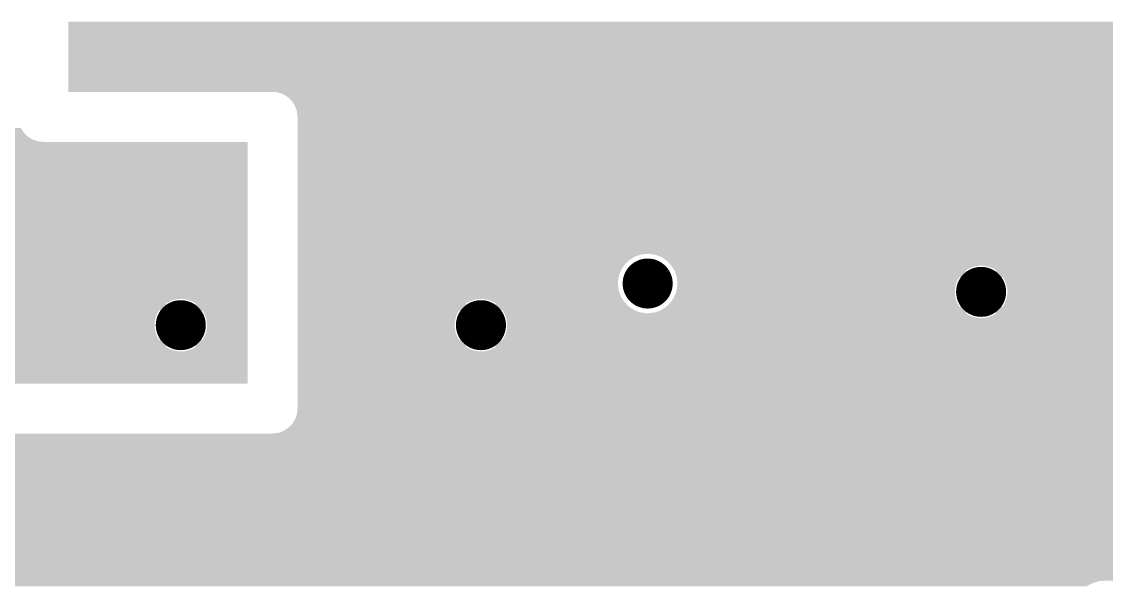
# Model space of a CAD drawing. Extents: x 295 to 953, y 10 to 290.
# Drawn here: x 554.82 to 582.08, y 108.63 to 122.75 of the extents above; entities that cross this region are included whole.
import ezdxf

# ---------------------------------------------------------------- set-up
doc = ezdxf.new("R2010")
doc.units = 0
doc.header["$LTSCALE"] = 5
doc.header["$MEASUREMENT"] = 0
doc.layers.get('0').update_dxf_attribs({"linetype": 'CONTINUOUS', "lineweight": 25})

msp = doc.modelspace()

# ---------------------------------------------------------------- linework, layer by layer
at = {"const_width": 0.629}
for points in [[(570.237, 116.164, 1), (570.866, 116.164, 1)], [(578.619, 115.955, 1), (579.248, 115.955, 1)], [(558.502, 115.117, 1), (559.131, 115.117, 1)], [(566.046, 115.117, 1), (566.675, 115.117, 1)]]:
    msp.add_lwpolyline(points, format="xyb", close=True, dxfattribs=at)
for points in [[(555.987, 122.151), (555.987, 122.75), (628.177, 122.151), (628.177, 122.75)], [(555.987, 122.134), (555.987, 122.151), (598.159, 122.134), (598.317, 122.151)], [(555.987, 122.085), (555.987, 122.134), (598.009, 122.085), (598.159, 122.134)], [(555.987, 122.005), (555.987, 122.085), (597.873, 122.005), (598.009, 122.085)], [(555.987, 121.898), (555.987, 122.005), (597.756, 121.898), (597.873, 122.005)], [(555.987, 121.769), (555.987, 121.898), (597.664, 121.769), (597.756, 121.898)], [(555.987, 121.624), (555.987, 121.769), (597.602, 121.624), (597.664, 121.769)], [(555.987, 121.469), (555.987, 121.624), (597.571, 121.469), (597.602, 121.624)], [(555.987, 121.403), (555.987, 121.469), (597.568, 121.403), (597.571, 121.469)], [(555.987, 121.246), (555.987, 121.403), (597.585, 121.246), (597.568, 121.403)], [(555.987, 121.096), (555.987, 121.246), (597.635, 121.096), (597.585, 121.246)], [(555.987, 120.984), (555.987, 121.096), (597.7, 120.984), (597.635, 121.096)], [(561.237, 120.973), (561.121, 120.984), (597.706, 120.973), (597.7, 120.984)], [(561.283, 120.959), (561.237, 120.973), (597.715, 120.959), (597.706, 120.973)], [(561.375, 120.931), (561.283, 120.959), (597.741, 120.931), (597.715, 120.959)], [(561.5, 120.857), (561.375, 120.931), (597.808, 120.857), (597.741, 120.931)], [(561.516, 120.842), (561.5, 120.857), (597.821, 120.842), (597.808, 120.857)], [(561.605, 120.757), (561.516, 120.842), (597.941, 120.757), (597.821, 120.842)], [(561.609, 120.751), (561.605, 120.757), (597.95, 120.751), (597.941, 120.757)], [(561.65, 120.688), (561.609, 120.751), (598.096, 120.688), (597.95, 120.751)], [(561.67, 120.658), (561.65, 120.688), (598.251, 120.658), (598.096, 120.688)], [(561.672, 120.655), (561.67, 120.658), (598.317, 120.655), (598.251, 120.658)], [(561.684, 120.636), (561.672, 120.655), (628.177, 120.636), (628.177, 120.655)], [(561.733, 120.499), (561.684, 120.636), (628.177, 120.499), (628.177, 120.636)], [(561.75, 120.355), (561.733, 120.499), (628.177, 120.355), (628.177, 120.499)], [(561.75, 120.221), (561.75, 120.355), (628.177, 120.221), (628.177, 120.355)], [(552.32, 119.954), (552.32, 120.075), (554.875, 119.954), (554.796, 120.075)], [(561.75, 120.204), (561.75, 120.221), (592.38, 120.204), (592.554, 120.221)], [(561.75, 120.155), (561.75, 120.204), (592.212, 120.155), (592.38, 120.204)], [(561.75, 120.074), (561.75, 120.155), (592.057, 120.074), (592.212, 120.155)], [(561.75, 119.966), (561.75, 120.074), (591.92, 119.966), (592.057, 120.074)], [(561.75, 119.833), (561.75, 119.966), (591.806, 119.833), (591.92, 119.966)], [(552.32, 119.854), (552.32, 119.954), (554.98, 119.854), (554.875, 119.954)], [(552.32, 119.78), (552.32, 119.854), (555.105, 119.78), (554.98, 119.854)], [(552.32, 119.737), (552.32, 119.78), (555.244, 119.737), (555.105, 119.78)], [(552.32, 119.727), (552.32, 119.737), (555.359, 119.727), (555.244, 119.737)], [(552.32, 119.726), (552.32, 119.727), (560.493, 119.726), (560.492, 119.727)], [(552.32, 115.777), (552.32, 119.726), (560.493, 115.777), (560.493, 119.726)], [(561.75, 119.681), (561.75, 119.833), (591.72, 119.681), (591.806, 119.833)], [(561.75, 119.515), (561.75, 119.681), (591.664, 119.515), (591.72, 119.681)], [(561.75, 119.342), (561.75, 119.515), (591.641, 119.342), (591.664, 119.515)], [(561.75, 119.308), (561.75, 119.342), (591.64, 119.308), (591.641, 119.342)], [(561.75, 119.134), (561.75, 119.308), (591.657, 119.134), (591.64, 119.308)], [(561.75, 118.966), (561.75, 119.134), (591.707, 118.966), (591.657, 119.134)], [(561.75, 118.811), (561.75, 118.966), (591.787, 118.811), (591.707, 118.966)], [(561.75, 118.674), (561.75, 118.811), (591.896, 118.674), (591.787, 118.811)], [(561.75, 118.56), (561.75, 118.674), (592.029, 118.56), (591.896, 118.674)], [(561.75, 118.474), (561.75, 118.56), (592.181, 118.474), (592.029, 118.56)], [(561.75, 118.418), (561.75, 118.474), (592.346, 118.418), (592.181, 118.474)], [(561.75, 118.395), (561.75, 118.418), (592.52, 118.395), (592.346, 118.418)], [(561.75, 118.394), (561.75, 118.395), (592.554, 118.394), (592.52, 118.395)], [(561.75, 118.26), (561.75, 118.394), (628.177, 118.26), (628.177, 118.394)], [(561.75, 118.126), (561.75, 118.26), (628.189, 118.126), (628.177, 118.26)], [(561.75, 118.109), (561.75, 118.126), (618.574, 118.109), (618.748, 118.126)], [(561.75, 118.059), (561.75, 118.109), (618.406, 118.059), (618.574, 118.109)], [(561.75, 117.979), (561.75, 118.059), (618.251, 117.979), (618.406, 118.059)], [(561.75, 117.96), (561.75, 117.979), (618.227, 117.96), (618.251, 117.979)], [(561.75, 117.943), (561.75, 117.96), (609.161, 117.943), (609.318, 117.96)], [(561.75, 117.894), (561.75, 117.943), (609.01, 117.894), (609.161, 117.943)], [(561.75, 117.814), (561.75, 117.894), (608.874, 117.814), (609.01, 117.894)], [(561.75, 117.707), (561.75, 117.814), (608.757, 117.707), (608.874, 117.814)], [(561.75, 117.578), (561.75, 117.707), (608.666, 117.578), (608.757, 117.707)], [(561.75, 117.433), (561.75, 117.578), (608.603, 117.433), (608.666, 117.578)], [(561.75, 117.278), (561.75, 117.433), (608.573, 117.278), (608.603, 117.433)], [(561.75, 117.212), (561.75, 117.278), (608.57, 117.212), (608.573, 117.278)], [(561.75, 117.055), (561.75, 117.212), (608.587, 117.055), (608.57, 117.212)], [(561.75, 116.912), (561.75, 117.055), (608.633, 116.912), (608.587, 117.055)], [(561.75, 116.896), (561.75, 116.912), (570.394, 116.896), (570.551, 116.912)], [(561.75, 116.846), (561.75, 116.896), (570.244, 116.846), (570.394, 116.896)], [(561.75, 116.766), (561.75, 116.846), (570.107, 116.766), (570.244, 116.846)], [(561.75, 116.66), (561.75, 116.766), (569.991, 116.66), (570.107, 116.766)], [(570.617, 116.91), (570.551, 116.912), (608.634, 116.91), (608.633, 116.912)], [(570.642, 116.905), (570.617, 116.91), (608.636, 116.905), (608.634, 116.91)], [(570.772, 116.879), (570.642, 116.905), (608.651, 116.879), (608.636, 116.905)], [(570.918, 116.817), (570.772, 116.879), (608.688, 116.817), (608.651, 116.879)], [(570.986, 116.768), (570.918, 116.817), (608.716, 116.768), (608.688, 116.817)], [(571.047, 116.725), (570.986, 116.768), (608.755, 116.725), (608.716, 116.768)], [(571.114, 116.651), (571.047, 116.725), (608.823, 116.651), (608.755, 116.725)], [(561.75, 116.531), (561.75, 116.66), (569.899, 116.531), (569.991, 116.66)], [(561.75, 116.385), (561.75, 116.531), (569.837, 116.385), (569.899, 116.531)], [(571.147, 116.615), (571.114, 116.651), (608.874, 116.615), (608.823, 116.651)], [(571.149, 116.613), (571.147, 116.615), (578.886, 116.613), (578.933, 116.615)], [(571.153, 116.608), (571.149, 116.613), (578.841, 116.608), (578.886, 116.613)], [(571.158, 116.6), (571.153, 116.608), (578.793, 116.6), (578.839, 116.608)], [(571.153, 116.608), (571.153, 116.608), (578.839, 116.608), (578.841, 116.608)], [(571.165, 116.588), (571.158, 116.6), (578.748, 116.588), (578.793, 116.6)], [(571.174, 116.573), (571.165, 116.588), (578.703, 116.573), (578.748, 116.588)], [(571.184, 116.555), (571.174, 116.573), (578.659, 116.555), (578.703, 116.573)], [(571.197, 116.534), (571.184, 116.555), (578.617, 116.534), (578.659, 116.555)], [(571.211, 116.51), (571.197, 116.534), (578.577, 116.51), (578.617, 116.534)], [(571.221, 116.492), (571.211, 116.51), (578.55, 116.492), (578.577, 116.51)], [(571.233, 116.472), (571.221, 116.492), (578.57, 116.472), (578.55, 116.492)], [(571.266, 116.373), (571.233, 116.472), (578.669, 116.373), (578.57, 116.472)], [(578.742, 116.411), (578.773, 116.423), (579.125, 116.411), (579.093, 116.423)], [(578.773, 116.423), (578.78, 116.425), (579.093, 116.423), (579.087, 116.425)], [(578.78, 116.425), (578.812, 116.434), (579.087, 116.425), (579.053, 116.434)], [(578.812, 116.434), (578.82, 116.436), (579.053, 116.434), (579.048, 116.436)], [(578.82, 116.436), (578.852, 116.443), (579.048, 116.436), (579.013, 116.443)], [(578.852, 116.443), (578.86, 116.444), (579.013, 116.443), (579.008, 116.444)], [(578.86, 116.444), (578.893, 116.448), (579.008, 116.444), (578.972, 116.448)], [(578.893, 116.448), (578.905, 116.448), (578.972, 116.448), (578.967, 116.448)], [(578.905, 116.448), (578.933, 116.449), (578.967, 116.448), (578.933, 116.449)], [(578.966, 116.614), (578.933, 116.615), (608.875, 116.614), (608.874, 116.615)], [(579.013, 116.61), (578.966, 116.614), (608.881, 116.61), (608.875, 116.614)], [(579.059, 116.603), (579.013, 116.61), (608.891, 116.603), (608.881, 116.61)], [(579.105, 116.592), (579.059, 116.603), (608.906, 116.592), (608.891, 116.603)], [(579.15, 116.578), (579.105, 116.592), (608.926, 116.578), (608.906, 116.592)], [(579.194, 116.561), (579.15, 116.578), (608.95, 116.561), (608.926, 116.578)], [(579.197, 116.56), (579.194, 116.561), (608.952, 116.56), (608.95, 116.561)], [(579.236, 116.541), (579.197, 116.56), (608.995, 116.541), (608.952, 116.56)], [(579.203, 116.378), (579.288, 116.464), (618.374, 116.378), (618.223, 116.464)], [(579.277, 116.518), (579.236, 116.541), (609.049, 116.518), (608.995, 116.541)], [(579.309, 116.497), (579.277, 116.518), (609.097, 116.497), (609.049, 116.518)], [(579.288, 116.464), (579.291, 116.467), (609.318, 116.464), (609.252, 116.467)], [(579.291, 116.467), (579.316, 116.492), (609.252, 116.467), (609.124, 116.492)], [(579.316, 116.492), (579.309, 116.497), (609.124, 116.492), (609.097, 116.497)], [(561.75, 116.23), (561.75, 116.385), (569.806, 116.23), (569.837, 116.385)], [(561.75, 116.164), (561.75, 116.23), (569.803, 116.164), (569.806, 116.23)], [(561.75, 116.007), (561.75, 116.164), (569.82, 116.007), (569.803, 116.164)], [(571.277, 116.338), (571.266, 116.373), (618.493, 116.338), (618.39, 116.373)], [(571.283, 116.322), (571.277, 116.338), (578.385, 116.322), (578.396, 116.338)], [(571.285, 116.299), (571.283, 116.322), (578.37, 116.299), (578.385, 116.322)], [(571.289, 116.258), (571.285, 116.299), (578.347, 116.258), (578.37, 116.299)], [(571.294, 116.215), (571.289, 116.258), (578.327, 116.215), (578.347, 116.258)], [(571.299, 116.171), (571.294, 116.215), (578.31, 116.171), (578.327, 116.215)], [(571.298, 116.127), (571.299, 116.164), (578.296, 116.127), (578.308, 116.164)], [(571.299, 116.164), (571.299, 116.171), (578.308, 116.164), (578.31, 116.171)], [(578.515, 116.219), (578.396, 116.338), (579.351, 116.219), (579.471, 116.338)], [(578.468, 116.121), (578.477, 116.147), (579.399, 116.121), (579.389, 116.147)], [(578.477, 116.147), (578.483, 116.159), (579.389, 116.147), (579.384, 116.159)], [(578.483, 116.159), (578.495, 116.184), (579.384, 116.159), (579.371, 116.184)], [(578.495, 116.184), (578.501, 116.195), (579.371, 116.184), (579.365, 116.195)], [(578.501, 116.195), (578.515, 116.219), (579.365, 116.195), (579.351, 116.219)], [(578.669, 116.373), (578.699, 116.39), (579.197, 116.373), (579.167, 116.39)], [(578.699, 116.39), (578.705, 116.393), (579.167, 116.39), (579.162, 116.393)], [(578.705, 116.393), (578.735, 116.408), (579.162, 116.393), (579.131, 116.408)], [(578.735, 116.408), (578.742, 116.411), (579.131, 116.408), (579.125, 116.411)], [(579.197, 116.373), (579.203, 116.378), (618.39, 116.373), (618.374, 116.378)], [(579.481, 116.323), (579.471, 116.338), (618.538, 116.323), (618.493, 116.338)], [(579.481, 116.322), (579.481, 116.323), (618.54, 116.322), (618.538, 116.323)], [(579.496, 116.299), (579.481, 116.322), (618.713, 116.299), (618.54, 116.322)], [(579.496, 116.298), (579.496, 116.299), (618.748, 116.298), (618.713, 116.299)], [(579.506, 116.283), (579.496, 116.298), (629.778, 116.283), (629.741, 116.298)], [(579.526, 116.244), (579.506, 116.283), (629.872, 116.244), (629.778, 116.283)], [(579.528, 116.242), (579.526, 116.244), (629.88, 116.242), (629.872, 116.244)], [(579.547, 116.199), (579.528, 116.242), (630.017, 116.199), (629.88, 116.242)], [(579.55, 116.188), (579.547, 116.199), (630.05, 116.188), (630.017, 116.199)], [(579.559, 116.165), (579.55, 116.188), (630.236, 116.165), (630.05, 116.188)], [(579.559, 116.164), (579.559, 116.165), (630.273, 116.164), (630.236, 116.165)], [(579.562, 116.154), (579.559, 116.164), (653.459, 116.154), (653.458, 116.164)], [(579.575, 116.109), (579.562, 116.154), (653.463, 116.109), (653.459, 116.154)], [(561.75, 115.857), (561.75, 116.007), (569.869, 115.857), (569.82, 116.007)], [(571.224, 115.847), (571.244, 115.893), (578.282, 115.847), (578.276, 115.893)], [(571.244, 115.893), (571.265, 115.94), (578.276, 115.893), (578.273, 115.94)], [(571.265, 115.94), (571.266, 115.943), (578.273, 115.94), (578.273, 115.943)], [(571.266, 115.943), (571.275, 115.987), (578.273, 115.943), (578.274, 115.987)], [(571.275, 115.987), (571.284, 116.034), (578.274, 115.987), (578.278, 116.034)], [(571.284, 116.034), (571.293, 116.081), (578.278, 116.034), (578.285, 116.081)], [(571.293, 116.081), (571.296, 116.098), (578.285, 116.081), (578.289, 116.098)], [(571.296, 116.098), (571.298, 116.127), (578.289, 116.098), (578.296, 116.127)], [(578.439, 115.961), (578.44, 115.989), (579.428, 115.961), (579.426, 115.989)], [(578.439, 115.948), (578.439, 115.961), (579.427, 115.948), (579.428, 115.961)], [(578.44, 115.921), (578.439, 115.948), (579.427, 115.921), (579.427, 115.948)], [(578.44, 115.989), (578.441, 116.002), (579.426, 115.989), (579.425, 116.002)], [(578.441, 115.908), (578.44, 115.921), (579.425, 115.908), (579.427, 115.921)], [(578.441, 116.002), (578.444, 116.029), (579.425, 116.002), (579.422, 116.029)], [(578.445, 115.88), (578.441, 115.908), (579.422, 115.88), (579.425, 115.908)], [(578.444, 116.029), (578.447, 116.042), (579.422, 116.029), (579.42, 116.042)], [(578.446, 115.867), (578.445, 115.88), (579.42, 115.867), (579.422, 115.88)], [(578.453, 115.84), (578.446, 115.867), (579.414, 115.84), (579.42, 115.867)], [(578.447, 116.042), (578.452, 116.069), (579.42, 116.042), (579.414, 116.069)], [(578.452, 116.069), (578.456, 116.082), (579.414, 116.069), (579.411, 116.082)], [(578.456, 116.082), (578.463, 116.109), (579.411, 116.082), (579.403, 116.109)], [(578.463, 116.109), (578.468, 116.121), (579.403, 116.109), (579.399, 116.121)], [(579.584, 116.063), (579.575, 116.109), (653.467, 116.063), (653.463, 116.109)], [(579.581, 115.829), (579.588, 115.875), (653.522, 115.829), (653.508, 115.875)], [(579.59, 116.016), (579.584, 116.063), (653.472, 116.016), (653.467, 116.063)], [(579.588, 115.875), (579.592, 115.922), (653.508, 115.875), (653.494, 115.922)], [(579.592, 115.99), (579.59, 116.016), (653.474, 115.99), (653.472, 116.016)], [(579.593, 115.969), (579.592, 115.99), (653.481, 115.969), (653.474, 115.99)], [(579.592, 115.922), (579.593, 115.969), (653.494, 115.922), (653.481, 115.969)], [(552.32, 115.775), (552.32, 115.777), (558.769, 115.775), (558.816, 115.777)], [(552.32, 115.77), (552.32, 115.775), (558.723, 115.77), (558.769, 115.775)], [(552.32, 115.762), (552.32, 115.77), (558.676, 115.762), (558.723, 115.77)], [(552.32, 115.75), (552.32, 115.762), (558.631, 115.75), (558.676, 115.762)], [(552.32, 115.735), (552.32, 115.75), (558.586, 115.735), (558.631, 115.75)], [(552.32, 115.717), (552.32, 115.735), (558.543, 115.717), (558.586, 115.735)], [(552.32, 115.696), (552.32, 115.717), (558.501, 115.696), (558.543, 115.717)], [(552.32, 115.672), (552.32, 115.696), (558.46, 115.672), (558.501, 115.696)], [(552.32, 115.654), (552.32, 115.672), (558.433, 115.654), (558.46, 115.672)], [(552.32, 115.535), (552.32, 115.654), (558.552, 115.535), (558.433, 115.654)], [(558.663, 115.587), (558.695, 115.596), (558.97, 115.587), (558.937, 115.596)], [(558.695, 115.596), (558.703, 115.598), (558.937, 115.596), (558.931, 115.598)], [(558.703, 115.598), (558.735, 115.604), (558.931, 115.598), (558.896, 115.604)], [(558.735, 115.604), (558.744, 115.605), (558.896, 115.604), (558.891, 115.605)], [(558.744, 115.605), (558.776, 115.609), (558.891, 115.605), (558.855, 115.609)], [(558.776, 115.609), (558.788, 115.61), (558.855, 115.609), (558.851, 115.61)], [(558.788, 115.61), (558.816, 115.611), (558.851, 115.61), (558.816, 115.611)], [(558.849, 115.776), (558.816, 115.777), (560.493, 115.776), (560.493, 115.777)], [(558.896, 115.772), (558.849, 115.776), (560.493, 115.772), (560.493, 115.776)], [(558.942, 115.765), (558.896, 115.772), (560.493, 115.765), (560.493, 115.772)], [(558.988, 115.754), (558.942, 115.765), (560.493, 115.754), (560.493, 115.765)], [(559.033, 115.74), (558.988, 115.754), (560.493, 115.74), (560.493, 115.754)], [(559.077, 115.723), (559.033, 115.74), (560.493, 115.723), (560.493, 115.74)], [(559.119, 115.703), (559.077, 115.723), (560.493, 115.703), (560.493, 115.723)], [(559.08, 115.535), (559.2, 115.654), (560.493, 115.535), (560.493, 115.654)], [(559.16, 115.68), (559.119, 115.703), (560.493, 115.68), (560.493, 115.703)], [(559.2, 115.654), (559.16, 115.68), (560.493, 115.654), (560.493, 115.68)], [(561.75, 115.777), (561.75, 115.857), (569.916, 115.777), (569.869, 115.857)], [(561.75, 115.775), (561.75, 115.777), (566.313, 115.775), (566.36, 115.777)], [(561.75, 115.77), (561.75, 115.775), (566.266, 115.77), (566.313, 115.775)], [(561.75, 115.762), (561.75, 115.77), (566.22, 115.762), (566.266, 115.77)], [(561.75, 115.75), (561.75, 115.762), (566.175, 115.75), (566.22, 115.762)], [(561.75, 115.735), (561.75, 115.75), (566.13, 115.735), (566.175, 115.75)], [(561.75, 115.717), (561.75, 115.735), (566.086, 115.717), (566.13, 115.735)], [(561.75, 115.696), (561.75, 115.717), (566.044, 115.696), (566.086, 115.717)], [(561.75, 115.672), (561.75, 115.696), (566.004, 115.672), (566.044, 115.696)], [(561.75, 115.654), (561.75, 115.672), (565.977, 115.654), (566.004, 115.672)], [(561.75, 115.535), (561.75, 115.654), (566.096, 115.535), (565.977, 115.654)], [(566.207, 115.587), (566.239, 115.596), (566.514, 115.587), (566.48, 115.596)], [(566.239, 115.596), (566.247, 115.598), (566.48, 115.596), (566.475, 115.598)], [(566.247, 115.598), (566.279, 115.604), (566.475, 115.598), (566.44, 115.604)], [(566.279, 115.604), (566.287, 115.605), (566.44, 115.604), (566.435, 115.605)], [(566.287, 115.605), (566.32, 115.609), (566.435, 115.605), (566.399, 115.609)], [(566.32, 115.609), (566.332, 115.61), (566.399, 115.609), (566.394, 115.61)], [(566.332, 115.61), (566.36, 115.611), (566.394, 115.61), (566.36, 115.611)], [(566.393, 115.776), (566.36, 115.777), (569.917, 115.776), (569.916, 115.777)], [(566.44, 115.772), (566.393, 115.776), (569.919, 115.772), (569.917, 115.776)], [(566.486, 115.765), (566.44, 115.772), (569.923, 115.765), (569.919, 115.772)], [(566.532, 115.754), (566.486, 115.765), (569.929, 115.754), (569.923, 115.765)], [(566.577, 115.74), (566.532, 115.754), (569.938, 115.74), (569.929, 115.754)], [(566.621, 115.723), (566.577, 115.74), (569.948, 115.723), (569.938, 115.74)], [(566.627, 115.72), (566.621, 115.723), (569.949, 115.72), (569.948, 115.723)], [(566.624, 115.535), (566.693, 115.604), (570.153, 115.535), (570.056, 115.604)], [(566.663, 115.703), (566.627, 115.72), (569.965, 115.703), (569.949, 115.72)], [(566.704, 115.68), (566.663, 115.703), (569.986, 115.68), (569.965, 115.703)], [(566.693, 115.604), (566.743, 115.654), (570.056, 115.604), (570.01, 115.654)], [(566.743, 115.654), (566.704, 115.68), (570.01, 115.654), (569.986, 115.68)], [(571.022, 115.586), (571.065, 115.626), (578.385, 115.586), (578.361, 115.626)], [(571.065, 115.626), (571.111, 115.668), (578.361, 115.626), (578.339, 115.668)], [(571.111, 115.668), (571.112, 115.669), (578.339, 115.668), (578.338, 115.669)], [(571.112, 115.669), (571.142, 115.711), (578.338, 115.669), (578.32, 115.711)], [(571.142, 115.711), (571.173, 115.755), (578.32, 115.711), (578.304, 115.755)], [(571.173, 115.755), (571.203, 115.798), (578.304, 115.755), (578.292, 115.798)], [(571.203, 115.798), (571.205, 115.801), (578.292, 115.798), (578.291, 115.801)], [(571.205, 115.801), (571.224, 115.847), (578.291, 115.801), (578.282, 115.847)], [(578.396, 115.571), (578.515, 115.691), (579.471, 115.571), (579.351, 115.691)], [(578.455, 115.828), (578.453, 115.84), (579.411, 115.828), (579.414, 115.84)], [(578.464, 115.801), (578.455, 115.828), (579.403, 115.801), (579.411, 115.828)], [(578.467, 115.789), (578.464, 115.801), (579.399, 115.789), (579.403, 115.801)], [(578.478, 115.763), (578.467, 115.789), (579.389, 115.763), (579.399, 115.789)], [(578.483, 115.751), (578.478, 115.763), (579.383, 115.751), (579.389, 115.763)], [(578.495, 115.726), (578.483, 115.751), (579.372, 115.726), (579.383, 115.751)], [(578.501, 115.715), (578.495, 115.726), (579.365, 115.715), (579.372, 115.726)], [(578.515, 115.691), (578.501, 115.715), (579.351, 115.691), (579.365, 115.715)], [(579.471, 115.571), (579.497, 115.611), (653.681, 115.571), (653.65, 115.611)], [(579.497, 115.611), (579.52, 115.652), (653.65, 115.611), (653.617, 115.652)], [(579.52, 115.652), (579.527, 115.668), (653.617, 115.652), (653.604, 115.668)], [(579.527, 115.668), (579.54, 115.694), (653.604, 115.668), (653.591, 115.694)], [(579.54, 115.694), (579.557, 115.738), (653.591, 115.694), (653.568, 115.738)], [(579.557, 115.738), (579.571, 115.783), (653.568, 115.738), (653.544, 115.783)], [(579.571, 115.783), (579.58, 115.823), (653.544, 115.783), (653.524, 115.823)], [(579.58, 115.823), (579.581, 115.829), (653.524, 115.823), (653.522, 115.829)], [(552.32, 115.5), (552.32, 115.535), (560.493, 115.5), (560.493, 115.535)], [(552.32, 115.461), (552.32, 115.5), (558.253, 115.461), (558.279, 115.5)], [(552.32, 115.42), (552.32, 115.461), (558.23, 115.42), (558.253, 115.461)], [(552.32, 115.377), (552.32, 115.42), (558.21, 115.377), (558.23, 115.42)], [(552.32, 115.333), (552.32, 115.377), (558.193, 115.333), (558.21, 115.377)], [(552.32, 115.288), (552.32, 115.333), (558.179, 115.288), (558.193, 115.333)], [(558.398, 115.381), (558.279, 115.5), (559.235, 115.381), (559.354, 115.5)], [(558.366, 115.32), (558.378, 115.345), (559.267, 115.32), (559.254, 115.345)], [(558.378, 115.345), (558.385, 115.357), (559.254, 115.345), (559.249, 115.357)], [(558.385, 115.357), (558.398, 115.381), (559.249, 115.357), (559.235, 115.381)], [(558.552, 115.535), (558.582, 115.552), (559.08, 115.535), (559.05, 115.552)], [(558.582, 115.552), (558.588, 115.555), (559.05, 115.552), (559.045, 115.555)], [(558.588, 115.555), (558.618, 115.57), (559.045, 115.555), (559.014, 115.57)], [(558.618, 115.57), (558.625, 115.572), (559.014, 115.57), (559.008, 115.572)], [(558.625, 115.572), (558.656, 115.585), (559.008, 115.572), (558.976, 115.585)], [(558.656, 115.585), (558.663, 115.587), (558.976, 115.585), (558.97, 115.587)], [(559.364, 115.485), (559.354, 115.5), (560.493, 115.485), (560.493, 115.5)], [(559.389, 115.445), (559.364, 115.485), (560.493, 115.445), (560.493, 115.485)], [(559.411, 115.403), (559.389, 115.445), (560.493, 115.403), (560.493, 115.445)], [(559.43, 115.36), (559.411, 115.403), (560.493, 115.36), (560.493, 115.403)], [(559.446, 115.316), (559.43, 115.36), (560.493, 115.316), (560.493, 115.36)], [(561.75, 115.512), (561.75, 115.535), (570.185, 115.512), (570.153, 115.535)], [(561.75, 115.5), (561.75, 115.512), (570.213, 115.5), (570.185, 115.512)], [(561.75, 115.461), (561.75, 115.5), (565.797, 115.461), (565.823, 115.5)], [(561.75, 115.42), (561.75, 115.461), (565.774, 115.42), (565.797, 115.461)], [(561.75, 115.377), (561.75, 115.42), (565.754, 115.377), (565.774, 115.42)], [(561.75, 115.333), (561.75, 115.377), (565.737, 115.333), (565.754, 115.377)], [(561.75, 115.288), (561.75, 115.333), (565.723, 115.288), (565.737, 115.333)], [(565.942, 115.381), (565.823, 115.5), (566.778, 115.381), (566.898, 115.5)], [(565.91, 115.32), (565.922, 115.345), (566.811, 115.32), (566.798, 115.345)], [(565.922, 115.345), (565.928, 115.357), (566.798, 115.345), (566.792, 115.357)], [(565.928, 115.357), (565.942, 115.381), (566.792, 115.357), (566.778, 115.381)], [(566.096, 115.535), (566.126, 115.552), (566.624, 115.535), (566.594, 115.552)], [(566.126, 115.552), (566.132, 115.555), (566.594, 115.552), (566.589, 115.555)], [(566.132, 115.555), (566.162, 115.57), (566.589, 115.555), (566.558, 115.57)], [(566.162, 115.57), (566.169, 115.572), (566.558, 115.57), (566.552, 115.572)], [(566.169, 115.572), (566.2, 115.585), (566.552, 115.572), (566.52, 115.585)], [(566.2, 115.585), (566.207, 115.587), (566.52, 115.585), (566.514, 115.587)], [(566.908, 115.485), (566.898, 115.5), (570.248, 115.485), (570.213, 115.5)], [(566.93, 115.45), (566.908, 115.485), (570.33, 115.45), (570.248, 115.485)], [(566.933, 115.445), (566.93, 115.45), (570.354, 115.445), (570.33, 115.45)], [(566.946, 115.419), (566.933, 115.445), (570.485, 115.419), (570.354, 115.445)], [(566.948, 115.416), (566.946, 115.419), (570.551, 115.416), (570.485, 115.419)], [(566.955, 115.403), (566.948, 115.416), (578.571, 115.403), (578.552, 115.416)], [(566.96, 115.391), (566.955, 115.403), (578.589, 115.391), (578.571, 115.403)], [(566.97, 115.368), (566.96, 115.391), (578.63, 115.368), (578.589, 115.391)], [(566.974, 115.36), (566.97, 115.368), (578.647, 115.36), (578.63, 115.368)], [(566.978, 115.348), (566.974, 115.36), (578.673, 115.348), (578.647, 115.36)], [(566.984, 115.331), (566.978, 115.348), (578.717, 115.331), (578.673, 115.348)], [(566.989, 115.317), (566.984, 115.331), (578.761, 115.317), (578.717, 115.331)], [(570.551, 115.416), (570.562, 115.417), (578.552, 115.416), (578.55, 115.417)], [(570.562, 115.417), (570.708, 115.433), (578.55, 115.417), (578.566, 115.433)], [(570.708, 115.433), (570.859, 115.482), (578.566, 115.433), (578.615, 115.482)], [(570.859, 115.482), (570.951, 115.537), (578.615, 115.482), (578.669, 115.537)], [(570.951, 115.537), (570.995, 115.562), (653.708, 115.537), (653.688, 115.562)], [(570.995, 115.562), (571.005, 115.571), (653.688, 115.562), (653.681, 115.571)], [(571.005, 115.571), (571.022, 115.586), (578.396, 115.571), (578.385, 115.586)], [(578.699, 115.519), (578.669, 115.537), (579.168, 115.519), (579.197, 115.537)], [(578.704, 115.516), (578.699, 115.519), (579.161, 115.516), (579.168, 115.519)], [(578.736, 115.502), (578.704, 115.516), (579.131, 115.502), (579.161, 115.516)], [(578.741, 115.499), (578.736, 115.502), (579.124, 115.499), (579.131, 115.502)], [(578.774, 115.487), (578.741, 115.499), (579.093, 115.487), (579.124, 115.499)], [(578.779, 115.485), (578.774, 115.487), (579.086, 115.485), (579.093, 115.487)], [(578.813, 115.475), (578.779, 115.485), (579.054, 115.475), (579.086, 115.485)], [(578.819, 115.474), (578.813, 115.475), (579.047, 115.474), (579.054, 115.475)], [(578.853, 115.467), (578.819, 115.474), (579.014, 115.467), (579.047, 115.474)], [(578.859, 115.466), (578.853, 115.467), (579.006, 115.466), (579.014, 115.467)], [(578.895, 115.462), (578.859, 115.466), (578.974, 115.462), (579.006, 115.466)], [(578.899, 115.461), (578.895, 115.462), (578.962, 115.461), (578.974, 115.462)], [(578.933, 115.46), (578.899, 115.461), (578.933, 115.46), (578.962, 115.461)], [(579.087, 115.313), (579.133, 115.326), (654.05, 115.313), (654.012, 115.326)], [(579.133, 115.326), (579.146, 115.33), (654.012, 115.326), (653.998, 115.33)], [(579.146, 115.33), (579.177, 115.341), (653.998, 115.33), (653.979, 115.341)], [(579.177, 115.341), (579.22, 115.36), (653.979, 115.341), (653.945, 115.36)], [(579.203, 115.531), (579.197, 115.537), (653.713, 115.531), (653.708, 115.537)], [(579.316, 115.417), (579.203, 115.531), (653.845, 115.417), (653.713, 115.531)], [(579.22, 115.36), (579.262, 115.382), (653.945, 115.36), (653.907, 115.382)], [(579.262, 115.382), (579.302, 115.407), (653.907, 115.382), (653.863, 115.407)], [(579.302, 115.407), (579.316, 115.417), (653.863, 115.407), (653.846, 115.417)], [(579.316, 115.417), (579.316, 115.417), (653.846, 115.417), (653.845, 115.417)], [(552.32, 115.243), (552.32, 115.288), (558.168, 115.243), (558.179, 115.288)], [(552.32, 115.196), (552.32, 115.243), (558.161, 115.196), (558.168, 115.243)], [(552.32, 115.149), (552.32, 115.196), (558.157, 115.149), (558.161, 115.196)], [(552.32, 115.102), (552.32, 115.149), (558.156, 115.102), (558.157, 115.149)], [(552.32, 115.055), (552.32, 115.102), (558.159, 115.055), (558.156, 115.102)], [(552.32, 115.009), (552.32, 115.055), (558.165, 115.009), (558.159, 115.055)], [(558.322, 115.123), (558.323, 115.151), (559.311, 115.123), (559.309, 115.151)], [(558.322, 115.11), (558.322, 115.123), (559.311, 115.11), (559.311, 115.123)], [(558.323, 115.082), (558.322, 115.11), (559.31, 115.082), (559.311, 115.11)], [(558.323, 115.151), (558.324, 115.164), (559.309, 115.151), (559.309, 115.164)], [(558.324, 115.069), (558.323, 115.082), (559.308, 115.069), (559.31, 115.082)], [(558.324, 115.164), (558.328, 115.191), (559.309, 115.164), (559.305, 115.191)], [(558.328, 115.042), (558.324, 115.069), (559.305, 115.042), (559.308, 115.069)], [(558.328, 115.191), (558.33, 115.204), (559.305, 115.191), (559.303, 115.204)], [(558.33, 115.204), (558.335, 115.231), (559.303, 115.204), (559.297, 115.231)], [(558.335, 115.231), (558.339, 115.244), (559.297, 115.231), (559.294, 115.244)], [(558.339, 115.244), (558.346, 115.27), (559.294, 115.244), (559.286, 115.27)], [(558.346, 115.27), (558.351, 115.283), (559.286, 115.27), (559.282, 115.283)], [(558.351, 115.283), (558.361, 115.308), (559.282, 115.283), (559.272, 115.308)], [(558.361, 115.308), (558.366, 115.32), (559.272, 115.308), (559.267, 115.32)], [(559.458, 115.271), (559.446, 115.316), (560.493, 115.271), (560.493, 115.316)], [(559.468, 115.225), (559.458, 115.271), (560.493, 115.225), (560.493, 115.271)], [(559.474, 115.178), (559.468, 115.225), (560.493, 115.178), (560.493, 115.225)], [(559.472, 115.037), (559.476, 115.084), (560.493, 115.037), (560.493, 115.084)], [(559.476, 115.131), (559.474, 115.178), (560.493, 115.131), (560.493, 115.178)], [(559.476, 115.084), (559.476, 115.131), (560.493, 115.084), (560.493, 115.131)], [(561.75, 115.243), (561.75, 115.288), (565.712, 115.243), (565.723, 115.288)], [(561.75, 115.196), (561.75, 115.243), (565.705, 115.196), (565.712, 115.243)], [(561.75, 115.149), (561.75, 115.196), (565.701, 115.149), (565.705, 115.196)], [(561.75, 115.102), (561.75, 115.149), (565.7, 115.102), (565.701, 115.149)], [(561.75, 115.055), (561.75, 115.102), (565.703, 115.055), (565.7, 115.102)], [(561.75, 115.009), (561.75, 115.055), (565.709, 115.009), (565.703, 115.055)], [(565.866, 115.123), (565.867, 115.151), (566.855, 115.123), (566.853, 115.151)], [(565.866, 115.11), (565.866, 115.123), (566.854, 115.11), (566.855, 115.123)], [(565.867, 115.082), (565.866, 115.11), (566.854, 115.082), (566.854, 115.11)], [(565.867, 115.151), (565.868, 115.164), (566.853, 115.151), (566.852, 115.164)], [(565.868, 115.069), (565.867, 115.082), (566.852, 115.069), (566.854, 115.082)], [(565.868, 115.164), (565.871, 115.191), (566.852, 115.164), (566.849, 115.191)], [(565.872, 115.042), (565.868, 115.069), (566.849, 115.042), (566.852, 115.069)], [(565.871, 115.191), (565.874, 115.204), (566.849, 115.191), (566.847, 115.204)], [(565.874, 115.204), (565.879, 115.231), (566.847, 115.204), (566.841, 115.231)], [(565.879, 115.231), (565.883, 115.244), (566.841, 115.231), (566.838, 115.244)], [(565.883, 115.244), (565.89, 115.27), (566.838, 115.244), (566.83, 115.27)], [(565.89, 115.27), (565.895, 115.283), (566.83, 115.27), (566.826, 115.283)], [(565.895, 115.283), (565.904, 115.308), (566.826, 115.283), (566.816, 115.308)], [(565.904, 115.308), (565.91, 115.32), (566.816, 115.308), (566.811, 115.32)], [(566.989, 115.316), (566.989, 115.317), (578.767, 115.316), (578.761, 115.317)], [(566.992, 115.307), (566.989, 115.316), (578.807, 115.307), (578.767, 115.316)], [(566.994, 115.3), (566.992, 115.307), (578.854, 115.3), (578.807, 115.307)], [(566.995, 115.296), (566.994, 115.3), (578.901, 115.296), (578.854, 115.3)], [(566.995, 115.295), (566.995, 115.296), (578.948, 115.295), (578.901, 115.296)], [(567.001, 115.275), (566.995, 115.295), (654.164, 115.275), (654.103, 115.295)], [(567.002, 115.271), (567.001, 115.275), (654.192, 115.271), (654.164, 115.275)], [(567.006, 115.251), (567.002, 115.271), (654.337, 115.251), (654.192, 115.271)], [(567.011, 115.225), (567.006, 115.251), (671.237, 115.225), (671.242, 115.251)], [(567.006, 115.251), (567.006, 115.251), (654.371, 115.251), (654.337, 115.251)], [(567.017, 115.182), (567.011, 115.225), (671.228, 115.182), (671.237, 115.225)], [(567.015, 115.037), (567.019, 115.084), (671.234, 115.037), (671.229, 115.084)], [(567.017, 115.178), (567.017, 115.182), (671.228, 115.178), (671.228, 115.182)], [(567.02, 115.131), (567.017, 115.178), (671.226, 115.131), (671.228, 115.178)], [(567.019, 115.084), (567.02, 115.117), (671.229, 115.084), (671.225, 115.117)], [(567.02, 115.117), (567.02, 115.131), (671.225, 115.117), (671.226, 115.131)], [(578.948, 115.295), (578.995, 115.298), (654.103, 115.295), (654.095, 115.298)], [(578.995, 115.298), (579.041, 115.304), (654.095, 115.298), (654.078, 115.304)], [(579.041, 115.304), (579.087, 115.313), (654.078, 115.304), (654.05, 115.313)], [(552.32, 114.962), (552.32, 115.009), (558.175, 114.962), (558.165, 115.009)], [(552.32, 114.917), (552.32, 114.962), (558.187, 114.917), (558.175, 114.962)], [(552.32, 114.873), (552.32, 114.917), (558.203, 114.873), (558.187, 114.917)], [(552.32, 114.83), (552.32, 114.873), (558.222, 114.83), (558.203, 114.873)], [(552.32, 114.788), (552.32, 114.83), (558.244, 114.788), (558.222, 114.83)], [(552.32, 114.748), (552.32, 114.788), (558.269, 114.748), (558.244, 114.788)], [(558.279, 114.733), (558.398, 114.852), (559.354, 114.733), (559.235, 114.852)], [(558.33, 115.029), (558.328, 115.042), (559.303, 115.029), (559.305, 115.042)], [(558.336, 115.002), (558.33, 115.029), (559.297, 115.002), (559.303, 115.029)], [(558.339, 114.989), (558.336, 115.002), (559.294, 114.989), (559.297, 115.002)], [(558.347, 114.963), (558.339, 114.989), (559.286, 114.963), (559.294, 114.989)], [(558.351, 114.95), (558.347, 114.963), (559.282, 114.95), (559.286, 114.963)], [(558.361, 114.925), (558.351, 114.95), (559.272, 114.925), (559.282, 114.95)], [(558.366, 114.913), (558.361, 114.925), (559.267, 114.913), (559.272, 114.925)], [(558.378, 114.888), (558.366, 114.913), (559.255, 114.888), (559.267, 114.913)], [(558.384, 114.876), (558.378, 114.888), (559.248, 114.876), (559.255, 114.888)], [(558.398, 114.853), (558.384, 114.876), (559.235, 114.853), (559.248, 114.876)], [(558.398, 114.852), (558.398, 114.853), (559.235, 114.852), (559.235, 114.853)], [(559.38, 114.773), (559.403, 114.814), (560.493, 114.773), (560.493, 114.814)], [(559.403, 114.814), (559.423, 114.856), (560.493, 114.814), (560.493, 114.856)], [(559.423, 114.856), (559.44, 114.9), (560.493, 114.856), (560.493, 114.9)], [(559.44, 114.9), (559.454, 114.945), (560.493, 114.9), (560.493, 114.945)], [(559.454, 114.945), (559.464, 114.991), (560.493, 114.945), (560.493, 114.991)], [(559.464, 114.991), (559.472, 115.037), (560.493, 114.991), (560.493, 115.037)], [(561.75, 114.962), (561.75, 115.009), (565.718, 114.962), (565.709, 115.009)], [(561.75, 114.917), (561.75, 114.962), (565.731, 114.917), (565.718, 114.962)], [(561.75, 114.873), (561.75, 114.917), (565.747, 114.873), (565.731, 114.917)], [(561.75, 114.83), (561.75, 114.873), (565.766, 114.83), (565.747, 114.873)], [(561.75, 114.788), (561.75, 114.83), (565.788, 114.788), (565.766, 114.83)], [(561.75, 114.748), (561.75, 114.788), (565.812, 114.748), (565.788, 114.788)], [(565.823, 114.733), (565.942, 114.852), (566.898, 114.733), (566.778, 114.852)], [(565.873, 115.029), (565.872, 115.042), (566.847, 115.029), (566.849, 115.042)], [(565.88, 115.002), (565.873, 115.029), (566.841, 115.002), (566.847, 115.029)], [(565.882, 114.989), (565.88, 115.002), (566.838, 114.989), (566.841, 115.002)], [(565.891, 114.963), (565.882, 114.989), (566.83, 114.963), (566.838, 114.989)], [(565.894, 114.95), (565.891, 114.963), (566.826, 114.95), (566.83, 114.963)], [(565.905, 114.925), (565.894, 114.95), (566.816, 114.925), (566.826, 114.95)], [(565.91, 114.913), (565.905, 114.925), (566.81, 114.913), (566.816, 114.925)], [(565.922, 114.888), (565.91, 114.913), (566.799, 114.888), (566.81, 114.913)], [(565.928, 114.876), (565.922, 114.888), (566.792, 114.876), (566.799, 114.888)], [(565.942, 114.853), (565.928, 114.876), (566.778, 114.853), (566.792, 114.876)], [(565.942, 114.852), (565.942, 114.853), (566.778, 114.852), (566.778, 114.853)], [(566.924, 114.773), (566.944, 114.809), (671.313, 114.773), (671.291, 114.809)], [(566.944, 114.809), (566.947, 114.814), (671.291, 114.809), (671.29, 114.814)], [(566.947, 114.814), (566.967, 114.856), (671.29, 114.814), (671.276, 114.856)], [(566.967, 114.856), (566.984, 114.9), (671.276, 114.856), (671.262, 114.9)], [(566.984, 114.9), (566.998, 114.945), (671.262, 114.9), (671.247, 114.945)], [(566.998, 114.945), (567.001, 114.959), (671.247, 114.945), (671.242, 114.959)], [(567.001, 114.959), (567.008, 114.991), (671.242, 114.959), (671.239, 114.991)], [(567.008, 114.991), (567.015, 115.037), (671.239, 114.991), (671.234, 115.037)], [(552.32, 114.733), (552.32, 114.748), (558.279, 114.733), (558.269, 114.748)], [(552.32, 114.698), (552.32, 114.733), (560.493, 114.698), (560.493, 114.733)], [(552.32, 114.579), (552.32, 114.698), (558.433, 114.579), (558.552, 114.698)], [(552.32, 114.553), (552.32, 114.579), (558.472, 114.553), (558.433, 114.579)], [(552.32, 114.53), (552.32, 114.553), (558.513, 114.53), (558.472, 114.553)], [(552.32, 114.51), (552.32, 114.53), (558.556, 114.51), (558.513, 114.53)], [(552.32, 114.493), (552.32, 114.51), (558.6, 114.493), (558.556, 114.51)], [(558.582, 114.681), (558.552, 114.698), (559.051, 114.681), (559.08, 114.698)], [(558.588, 114.678), (558.582, 114.681), (559.045, 114.678), (559.051, 114.681)], [(558.619, 114.663), (558.588, 114.678), (559.014, 114.663), (559.045, 114.678)], [(558.625, 114.661), (558.619, 114.663), (559.008, 114.661), (559.014, 114.663)], [(558.657, 114.649), (558.625, 114.661), (558.976, 114.649), (559.008, 114.661)], [(558.663, 114.647), (558.657, 114.649), (558.969, 114.647), (558.976, 114.649)], [(558.696, 114.637), (558.663, 114.647), (558.937, 114.637), (558.969, 114.647)], [(558.702, 114.636), (558.696, 114.637), (558.93, 114.636), (558.937, 114.637)], [(558.737, 114.629), (558.702, 114.636), (558.897, 114.629), (558.93, 114.636)], [(558.742, 114.628), (558.737, 114.629), (558.889, 114.628), (558.897, 114.629)], [(558.778, 114.624), (558.742, 114.628), (558.857, 114.624), (558.889, 114.628)], [(558.782, 114.623), (558.778, 114.624), (558.845, 114.623), (558.857, 114.624)], [(558.816, 114.622), (558.782, 114.623), (558.816, 114.622), (558.845, 114.623)], [(559.06, 114.503), (559.103, 114.522), (560.493, 114.503), (560.493, 114.522)], [(559.2, 114.579), (559.08, 114.698), (560.493, 114.579), (560.493, 114.698)], [(559.103, 114.522), (559.145, 114.544), (560.493, 114.522), (560.493, 114.544)], [(559.145, 114.544), (559.185, 114.569), (560.493, 114.544), (560.493, 114.569)], [(559.185, 114.569), (559.2, 114.579), (560.493, 114.569), (560.493, 114.579)], [(559.354, 114.733), (559.38, 114.773), (560.493, 114.733), (560.493, 114.773)], [(561.75, 114.733), (561.75, 114.748), (565.823, 114.733), (565.812, 114.748)], [(561.75, 114.698), (561.75, 114.733), (671.356, 114.698), (671.336, 114.733)], [(561.75, 114.579), (561.75, 114.698), (565.977, 114.579), (566.096, 114.698)], [(561.75, 114.553), (561.75, 114.579), (566.016, 114.553), (565.977, 114.579)], [(561.75, 114.53), (561.75, 114.553), (566.057, 114.53), (566.016, 114.553)], [(561.75, 114.51), (561.75, 114.53), (566.1, 114.51), (566.057, 114.53)], [(561.75, 114.493), (561.75, 114.51), (566.144, 114.493), (566.1, 114.51)], [(566.126, 114.681), (566.096, 114.698), (566.595, 114.681), (566.624, 114.698)], [(566.131, 114.678), (566.126, 114.681), (566.588, 114.678), (566.595, 114.681)], [(566.163, 114.663), (566.131, 114.678), (566.558, 114.663), (566.588, 114.678)], [(566.168, 114.661), (566.163, 114.663), (566.551, 114.661), (566.558, 114.663)], [(566.201, 114.649), (566.168, 114.661), (566.52, 114.649), (566.551, 114.661)], [(566.206, 114.647), (566.201, 114.649), (566.513, 114.647), (566.52, 114.649)], [(566.24, 114.637), (566.206, 114.647), (566.481, 114.637), (566.513, 114.647)], [(566.246, 114.636), (566.24, 114.637), (566.474, 114.636), (566.481, 114.637)], [(566.28, 114.629), (566.246, 114.636), (566.441, 114.629), (566.474, 114.636)], [(566.286, 114.628), (566.28, 114.629), (566.433, 114.628), (566.441, 114.629)], [(566.322, 114.624), (566.286, 114.628), (566.401, 114.624), (566.433, 114.628)], [(566.326, 114.623), (566.322, 114.624), (566.389, 114.623), (566.401, 114.624)], [(566.36, 114.622), (566.326, 114.623), (566.36, 114.622), (566.389, 114.623)], [(566.604, 114.503), (566.647, 114.522), (671.552, 114.503), (671.526, 114.522)], [(566.65, 114.673), (566.624, 114.698), (671.371, 114.673), (671.356, 114.698)], [(566.647, 114.522), (566.689, 114.544), (671.526, 114.522), (671.495, 114.544)], [(566.743, 114.579), (566.65, 114.673), (671.457, 114.579), (671.371, 114.673)], [(566.689, 114.544), (566.708, 114.556), (671.495, 114.544), (671.478, 114.556)], [(566.708, 114.556), (566.729, 114.569), (671.478, 114.556), (671.466, 114.569)], [(566.729, 114.569), (566.743, 114.579), (671.466, 114.569), (671.457, 114.579)], [(566.898, 114.733), (566.924, 114.773), (671.336, 114.733), (671.313, 114.773)], [(552.32, 114.479), (552.32, 114.493), (558.645, 114.479), (558.6, 114.493)], [(552.32, 114.469), (552.32, 114.479), (558.69, 114.469), (558.645, 114.479)], [(552.32, 114.461), (552.32, 114.469), (558.737, 114.461), (558.69, 114.469)], [(552.32, 114.457), (552.32, 114.461), (558.784, 114.457), (558.737, 114.461)], [(552.32, 113.65), (552.32, 114.457), (560.493, 113.65), (560.493, 114.457)], [(552.32, 114.457), (552.32, 114.457), (558.831, 114.457), (558.784, 114.457)], [(558.831, 114.457), (558.878, 114.459), (560.493, 114.457), (560.493, 114.459)], [(558.878, 114.459), (558.924, 114.465), (560.493, 114.459), (560.493, 114.465)], [(558.924, 114.465), (558.971, 114.475), (560.493, 114.465), (560.493, 114.475)], [(558.971, 114.475), (559.016, 114.487), (560.493, 114.475), (560.493, 114.487)], [(559.016, 114.487), (559.06, 114.503), (560.493, 114.487), (560.493, 114.503)], [(561.75, 114.479), (561.75, 114.493), (566.188, 114.479), (566.144, 114.493)], [(561.75, 114.469), (561.75, 114.479), (566.234, 114.469), (566.188, 114.479)], [(561.75, 114.461), (561.75, 114.469), (566.281, 114.461), (566.234, 114.469)], [(561.75, 114.457), (561.75, 114.461), (566.328, 114.457), (566.281, 114.461)], [(561.75, 114.402), (561.75, 114.457), (671.752, 114.402), (671.625, 114.457)], [(561.75, 114.457), (561.75, 114.457), (566.375, 114.457), (566.328, 114.457)], [(561.75, 114.371), (561.75, 114.402), (671.908, 114.371), (671.752, 114.402)], [(561.75, 114.368), (561.75, 114.371), (671.973, 114.368), (671.908, 114.371)], [(561.75, 114.361), (561.75, 114.368), (711.944, 114.361), (711.942, 114.368)], [(561.75, 114.224), (561.75, 114.361), (712.024, 114.224), (711.944, 114.361)], [(566.375, 114.457), (566.422, 114.459), (671.625, 114.457), (671.619, 114.459)], [(566.422, 114.459), (566.46, 114.464), (671.619, 114.459), (671.607, 114.464)], [(566.46, 114.464), (566.468, 114.465), (671.607, 114.464), (671.606, 114.465)], [(566.468, 114.465), (566.514, 114.475), (671.606, 114.465), (671.592, 114.475)], [(566.514, 114.475), (566.56, 114.487), (671.592, 114.475), (671.575, 114.487)], [(566.56, 114.487), (566.604, 114.503), (671.575, 114.487), (671.552, 114.503)], [(561.75, 114.107), (561.75, 114.224), (712.131, 114.107), (712.024, 114.224)], [(561.75, 114.016), (561.75, 114.107), (712.26, 114.016), (712.131, 114.107)], [(561.75, 113.953), (561.75, 114.016), (712.405, 113.953), (712.26, 114.016)], [(561.75, 113.923), (561.75, 113.953), (712.56, 113.923), (712.405, 113.953)], [(561.75, 113.92), (561.75, 113.923), (712.626, 113.92), (712.56, 113.923)], [(561.75, 113.787), (561.75, 113.92), (723.698, 113.787), (723.837, 113.92)], [(561.75, 113.769), (561.75, 113.787), (723.685, 113.769), (723.698, 113.787)], [(561.75, 113.752), (561.75, 113.769), (598.159, 113.752), (598.317, 113.769)], [(561.75, 113.703), (561.75, 113.752), (598.009, 113.703), (598.159, 113.752)], [(561.75, 113.623), (561.75, 113.703), (597.873, 113.623), (598.009, 113.703)], [(552.321, 113.65), (552.32, 113.65), (560.492, 113.65), (560.493, 113.65)], [(561.75, 113.516), (561.75, 113.623), (597.756, 113.516), (597.873, 113.623)], [(561.75, 113.387), (561.75, 113.516), (597.664, 113.387), (597.756, 113.516)], [(561.75, 113.242), (561.75, 113.387), (597.602, 113.242), (597.664, 113.387)], [(561.75, 113.087), (561.75, 113.242), (597.571, 113.087), (597.602, 113.242)], [(561.726, 112.864), (561.739, 112.906), (597.585, 112.864), (597.581, 112.906)], [(561.739, 112.906), (561.75, 113.021), (597.581, 112.906), (597.568, 113.021)], [(561.75, 113.021), (561.75, 113.087), (597.568, 113.021), (597.571, 113.087)], [(561.561, 112.577), (561.623, 112.642), (597.715, 112.577), (597.676, 112.642)], [(561.623, 112.642), (561.665, 112.714), (597.676, 112.642), (597.635, 112.714)], [(561.665, 112.714), (561.697, 112.767), (597.635, 112.714), (597.617, 112.767)], [(561.697, 112.767), (561.726, 112.864), (597.617, 112.767), (597.585, 112.864)], [(547.082, 112.369), (547.082, 112.392), (597.95, 112.369), (597.917, 112.392)], [(547.082, 112.306), (547.082, 112.369), (598.096, 112.306), (597.95, 112.369)], [(561.121, 112.392), (561.265, 112.409), (597.917, 112.392), (597.893, 112.409)], [(561.265, 112.409), (561.402, 112.458), (597.893, 112.409), (597.824, 112.458)], [(561.402, 112.458), (561.405, 112.46), (597.824, 112.458), (597.821, 112.46)], [(561.405, 112.46), (561.523, 112.538), (597.821, 112.46), (597.751, 112.538)], [(561.523, 112.538), (561.561, 112.577), (597.751, 112.538), (597.715, 112.577)], [(547.082, 112.276), (547.082, 112.306), (598.251, 112.276), (598.096, 112.306)], [(547.082, 112.273), (547.082, 112.276), (598.317, 112.273), (598.251, 112.276)], [(547.082, 112.181), (547.082, 112.273), (650.338, 112.181), (650.369, 112.273)], [(547.082, 112.008), (547.082, 112.181), (650.315, 112.008), (650.338, 112.181)], [(547.082, 111.973), (547.082, 112.008), (650.314, 111.973), (650.315, 112.008)], [(547.082, 111.839), (547.082, 111.973), (650.327, 111.839), (650.314, 111.973)], [(547.082, 111.822), (547.082, 111.839), (620.669, 111.822), (620.843, 111.839)], [(547.082, 111.773), (547.082, 111.822), (620.502, 111.773), (620.669, 111.822)], [(547.082, 111.692), (547.082, 111.773), (620.346, 111.692), (620.502, 111.773)], [(547.082, 111.584), (547.082, 111.692), (620.209, 111.584), (620.346, 111.692)], [(547.082, 111.451), (547.082, 111.584), (620.096, 111.451), (620.209, 111.584)], [(547.082, 111.299), (547.082, 111.451), (620.009, 111.299), (620.096, 111.451)], [(547.082, 111.133), (547.082, 111.299), (619.953, 111.133), (620.009, 111.299)], [(547.082, 110.96), (547.082, 111.133), (619.93, 110.96), (619.953, 111.133)], [(547.082, 110.926), (547.082, 110.96), (619.93, 110.926), (619.93, 110.96)], [(547.082, 110.791), (547.082, 110.926), (619.942, 110.791), (619.93, 110.926)], [(547.082, 110.775), (547.082, 110.791), (592.38, 110.775), (592.554, 110.791)], [(547.082, 110.725), (547.082, 110.775), (592.212, 110.725), (592.38, 110.775)], [(547.082, 110.645), (547.082, 110.725), (592.057, 110.645), (592.212, 110.725)], [(547.082, 110.536), (547.082, 110.645), (591.92, 110.536), (592.057, 110.645)], [(547.082, 110.403), (547.082, 110.536), (591.806, 110.403), (591.92, 110.536)], [(547.082, 110.251), (547.082, 110.403), (591.72, 110.251), (591.806, 110.403)], [(547.082, 110.086), (547.082, 110.251), (591.664, 110.086), (591.72, 110.251)], [(547.082, 109.912), (547.082, 110.086), (591.641, 109.912), (591.664, 110.086)], [(547.082, 109.878), (547.082, 109.912), (591.64, 109.878), (591.641, 109.912)], [(547.082, 109.704), (547.082, 109.878), (591.657, 109.704), (591.64, 109.878)], [(547.082, 109.536), (547.082, 109.704), (591.707, 109.536), (591.657, 109.704)], [(547.082, 109.381), (547.082, 109.536), (591.787, 109.381), (591.707, 109.536)], [(547.082, 109.244), (547.082, 109.381), (591.896, 109.244), (591.787, 109.381)], [(547.082, 109.13), (547.082, 109.244), (592.029, 109.13), (591.896, 109.244)], [(547.082, 109.044), (547.082, 109.13), (592.181, 109.044), (592.029, 109.13)], [(547.082, 108.988), (547.082, 109.044), (592.346, 108.988), (592.181, 109.044)], [(547.082, 108.965), (547.082, 108.988), (592.52, 108.965), (592.346, 108.988)], [(547.082, 108.964), (547.082, 108.965), (592.554, 108.964), (592.52, 108.965)], [(547.082, 108.896), (547.082, 108.964), (680.448, 108.896), (680.462, 108.964)], [(547.082, 108.83), (547.082, 108.896), (680.446, 108.83), (680.448, 108.896)], [(547.082, 108.696), (547.082, 108.83), (680.46, 108.696), (680.446, 108.83)], [(547.082, 108.679), (547.082, 108.696), (581.902, 108.679), (582.076, 108.696)], [(547.082, 108.63), (547.082, 108.679), (581.735, 108.63), (581.902, 108.679)], [(547.082, 108.549), (547.082, 108.63), (581.58, 108.549), (581.735, 108.63)], [(582.111, 108.695), (582.076, 108.696), (654.364, 108.695), (654.371, 108.696)]]:
    msp.add_solid(points)

doc.saveas('drawing.dxf')
